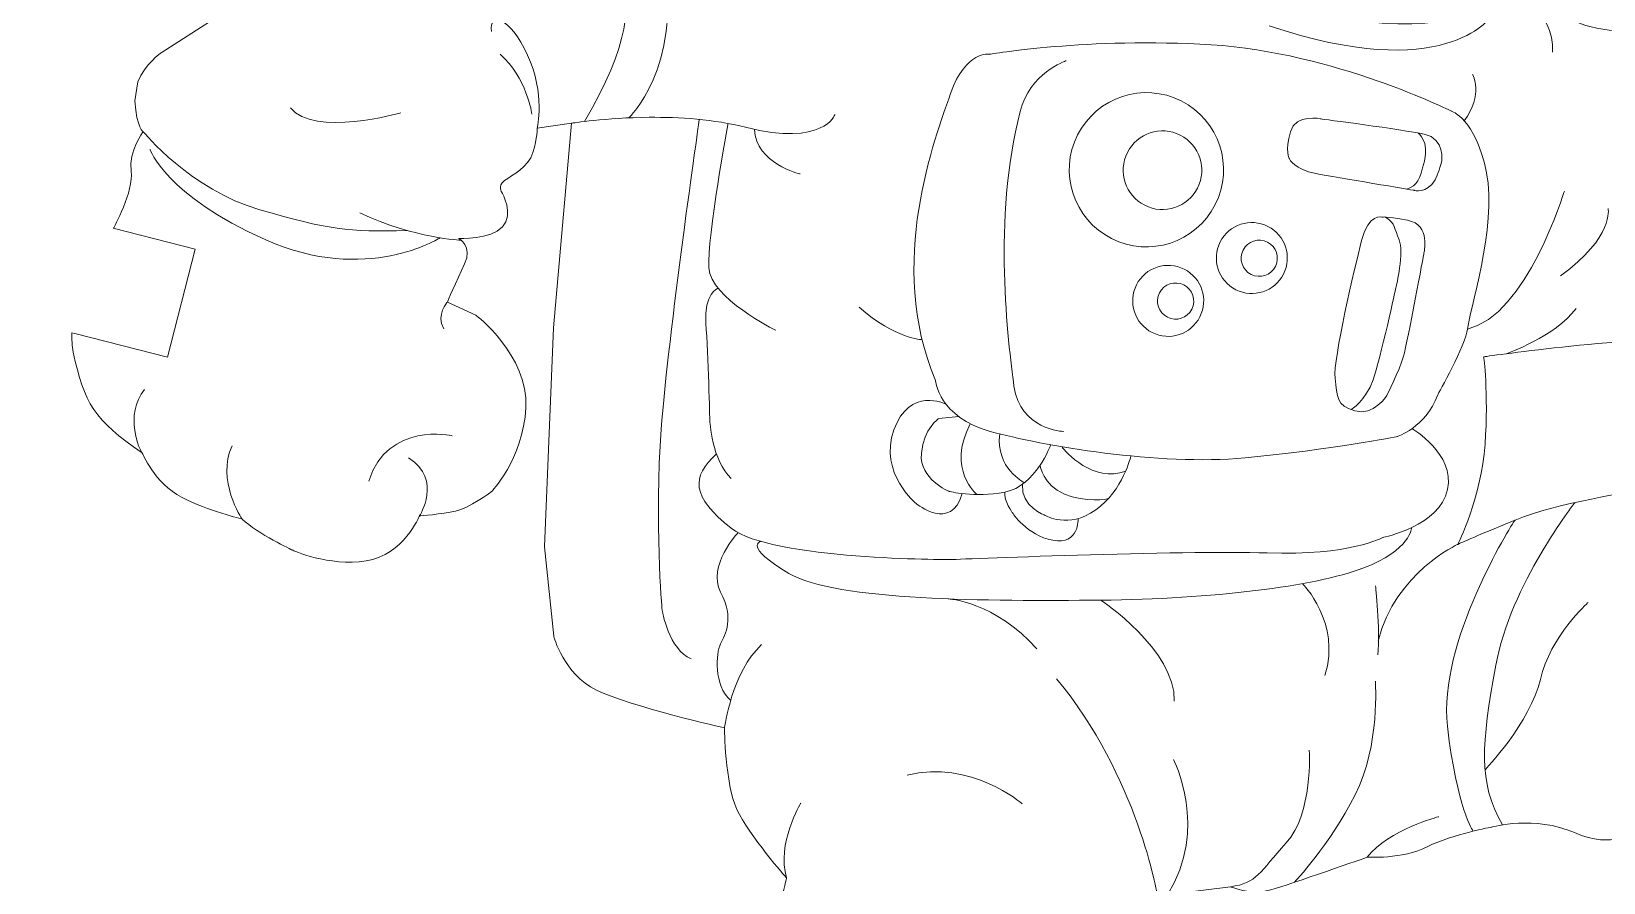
# Model space of a CAD drawing. Header units: centimetres. Extents: x -65 to 125, y -59 to 116.
# Drawn here: x 48.72 to 53.8, y -8.52 to -5.77 of the extents above; entities that cross this region are included whole.
import ezdxf

# ---------------------------------------------------------------- set-up
doc = ezdxf.new("R2010")
doc.units = ezdxf.units.CM
doc.header["$MEASUREMENT"] = 0
doc.layers.add('layer 1', color=7, linetype='Continuous')

msp = doc.modelspace()

# ---------------------------------------------------------------- linework, layer by layer
at = {"layer": 'layer 1', "color": 250, "lineweight": 9}
for points, knots in [([(43.70348, 31.06567), (43.70348, 31.06567), (97.89016, 31.06567), (97.89016, 31.06567), (97.89016, 31.06567), (97.89016, 31.06567), (97.89016, -20.81939), (97.89016, -20.81939), (97.89016, -20.81939), (97.89016, -20.81939), (43.70348, -20.81939), (43.70348, -20.81939), (43.70348, -20.81939), (43.70348, -20.81939), (43.70348, 31.06567), (43.70348, 31.06567)], [0, 0, 0, 0, 0.2, 0.2, 0.2, 0.2, 0.4, 0.4, 0.4, 0.4, 0.6, 0.6, 0.6, 0.6, 1, 1, 1, 1]), ([(49.05164, -5.99685), (49.05164, -5.99685), (49.0515, -5.99457), (49.0515, -5.99457), (49.0515, -5.99457), (49.0515, -5.99457), (49.05164, -5.99685), (49.05164, -5.99685)], [0, 0, 0, 0, 0.3333333, 0.3333333, 0.3333333, 0.3333333, 1, 1, 1, 1])]:
    msp.add_open_spline(points, degree=3, knots=knots, dxfattribs=at)
at = {"layer": 'layer 1', "color": 2, "lineweight": 9}
msp.add_open_spline([(51.34648, -4.6162), (51.34648, -4.6162), (51.09438, -4.60488), (50.97463, -4.64323), (50.97463, -4.64323), (50.85488, -4.6816), (50.78176, -4.73201), (50.78176, -4.73201), (50.78176, -4.73201), (50.78176, -4.73201), (50.62599, -5.08263), (50.62599, -5.08263), (50.62599, -5.08263), (50.62599, -5.08263), (50.59415, -5.08582), (50.59415, -5.08582), (50.59415, -5.08582), (50.59415, -5.08582), (50.57288, -5.12906), (50.57288, -5.12906), (50.57288, -5.12906), (50.57288, -5.12906), (50.09101, -5.14603), (49.746, -5.28632), (49.746, -5.28632), (49.40098, -5.42662), (49.30857, -5.7309), (49.30857, -5.7309), (49.30857, -5.7309), (49.30857, -5.7309), (49.13712, -5.84081), (49.13712, -5.84081), (49.13712, -5.84081), (49.13712, -5.84081), (49.08457, -5.87836), (49.06169, -5.93524), (49.06169, -5.93524), (49.06169, -5.93524), (49.05164, -5.99685), (49.05164, -5.99685), (49.05164, -5.99685), (49.05887, -6.08667), (49.07906, -6.09626), (49.07906, -6.09626), (49.07906, -6.09626), (49.07906, -6.09626), (49.0315, -6.15834), (49.0404, -6.22329), (49.0404, -6.22329), (49.04929, -6.28823), (48.98299, -6.4077), (48.98299, -6.4077), (48.98299, -6.4077), (48.98299, -6.4077), (48.9825, -6.40842), (48.9825, -6.40842), (48.9825, -6.40842), (48.9825, -6.40842), (49.24664, -6.47625), (49.24664, -6.47625), (49.24664, -6.47625), (49.24664, -6.47625), (49.15711, -6.82493), (49.15711, -6.82493), (49.15711, -6.82493), (49.15711, -6.82493), (48.8584, -6.74824), (48.8584, -6.74824), (48.8584, -6.74824), (48.8584, -6.74824), (48.84871, -6.74575), (48.84871, -6.74575), (48.84871, -6.74575), (48.84767, -6.76741), (48.8489, -6.78861), (48.85312, -6.80874), (48.85312, -6.80874), (48.88765, -6.97414), (48.92071, -7.02817), (49.07561, -7.13366), (49.07561, -7.13366), (49.07561, -7.13366), (49.11608, -7.23267), (49.20332, -7.27752), (49.20332, -7.27752), (49.29056, -7.32235), (49.39843, -7.34807), (49.39843, -7.34807), (49.39843, -7.34807), (49.45, -7.39606), (49.56105, -7.44847), (49.56105, -7.44847), (49.56105, -7.44847), (49.56105, -7.44847), (49.67902, -7.50245), (49.79995, -7.48333), (49.79995, -7.48333), (49.92088, -7.46422), (49.97181, -7.33827), (49.97181, -7.33827), (49.97181, -7.33827), (49.97181, -7.33827), (50.04573, -7.33199), (50.08837, -7.32272), (50.08837, -7.32272), (50.13101, -7.31346), (50.20311, -7.26124), (50.20311, -7.26124), (50.20311, -7.26124), (50.20311, -7.26124), (50.30731, -7.15712), (50.3159, -6.98784), (50.3159, -6.98784), (50.32449, -6.81857), (50.15459, -6.68941), (50.15459, -6.68941), (50.15459, -6.68941), (50.15459, -6.68941), (50.06247, -6.64659), (50.06247, -6.64659), (50.06247, -6.64659), (50.06247, -6.64659), (50.09079, -6.58056), (50.11777, -6.52349), (50.11777, -6.52349), (50.14474, -6.46643), (50.09845, -6.44105), (50.09845, -6.44105), (50.09845, -6.44105), (50.09845, -6.44105), (50.20227, -6.44546), (50.24072, -6.40386), (50.24072, -6.40386), (50.27916, -6.36225), (50.23848, -6.29277), (50.23848, -6.29277), (50.23848, -6.29277), (50.23848, -6.29277), (50.22268, -6.27191), (50.24714, -6.25408), (50.24714, -6.25408), (50.27161, -6.23625), (50.32408, -6.21139), (50.3387, -6.16349), (50.3387, -6.16349), (50.35331, -6.1156), (50.35297, -6.08456), (50.35297, -6.08456), (50.35297, -6.08456), (50.35297, -6.08456), (50.46387, -6.06872), (50.46387, -6.06872), (50.46387, -6.06872), (50.46387, -6.06872), (50.40546, -6.72977), (50.40546, -6.72977), (50.40546, -6.72977), (50.40546, -6.72977), (50.37607, -7.43765), (50.37607, -7.43765), (50.37607, -7.43765), (50.37607, -7.43765), (50.40582, -7.72665), (50.40582, -7.72665), (50.40582, -7.72665), (50.40582, -7.72665), (50.43801, -7.84842), (50.54394, -7.9008), (50.54394, -7.9008), (50.64987, -7.95317), (50.95785, -8.02304), (50.95785, -8.02304), (50.95785, -8.02304), (50.95785, -8.02304), (50.95947, -8.20264), (50.99802, -8.28648), (50.99802, -8.28648), (51.03657, -8.3703), (51.15846, -8.50794), (51.15846, -8.50794), (51.15846, -8.50794), (51.15846, -8.50794), (51.12078, -8.64832), (51.1287, -8.80024), (51.1287, -8.80024), (51.13662, -8.95214), (51.14704, -9.02045), (51.14704, -9.02045), (51.14704, -9.02045), (51.14704, -9.02045), (51.10938, -9.05666), (51.11274, -9.10081), (51.11274, -9.10081), (51.1161, -9.14495), (51.12333, -9.23478), (51.12333, -9.23478), (51.12333, -9.23478), (51.12333, -9.23478), (50.97157, -9.11801), (50.82917, -9.16806), (50.82917, -9.16806), (50.68679, -9.21811), (50.53709, -9.29016), (50.46857, -9.5371), (50.46857, -9.5371), (50.40005, -9.78404), (50.45843, -10.29831), (50.74302, -10.51337), (50.74302, -10.51337), (51.0276, -10.72841), (51.22474, -10.61853), (51.22474, -10.61853), (51.22474, -10.61853), (51.22474, -10.61853), (51.29676, -10.58172), (51.33512, -10.50726), (51.33512, -10.50726), (51.37349, -10.43281), (51.38613, -10.34628), (51.38613, -10.34628), (51.38613, -10.34628), (51.38613, -10.34628), (51.55858, -10.4057), (51.78011, -10.33145), (51.78011, -10.33145), (52.00163, -10.25719), (52.13109, -10.12603), (52.26474, -9.88508), (52.26474, -9.88508), (52.39838, -9.64413), (52.42491, -8.99013), (52.42491, -8.99013), (52.42491, -8.99013), (52.42491, -8.99013), (52.41617, -8.79922), (52.39554, -8.72318), (52.39554, -8.72318), (52.3749, -8.64713), (52.35788, -8.5665), (52.35788, -8.5665), (52.35788, -8.5665), (52.35788, -8.5665), (52.59301, -8.53645), (52.59301, -8.53645), (52.59301, -8.53645), (52.59301, -8.53645), (52.65751, -8.56526), (52.72354, -8.54663), (52.72354, -8.54663), (52.78956, -8.52799), (53.03553, -8.44104), (53.03553, -8.44104), (53.03553, -8.44104), (53.03553, -8.44104), (53.14758, -8.44831), (53.23091, -8.40694), (53.23091, -8.40694), (53.31425, -8.36556), (53.43853, -8.34364), (53.43853, -8.34364), (53.43853, -8.34364), (53.43853, -8.34364), (53.57777, -8.30487), (53.70523, -8.36173), (53.70523, -8.36173), (53.83268, -8.41858), (53.89766, -8.35506), (53.89766, -8.35506), (53.89766, -8.35506), (53.92962, -8.34492), (53.94694, -8.35348), (53.94961, -8.38073), (53.94961, -8.38073), (53.94961, -8.38073), (53.8818, -8.53736), (53.88171, -8.65178), (53.88171, -8.65178), (53.88162, -8.76619), (53.86136, -9.00928), (53.86136, -9.00928), (53.86136, -9.00928), (53.86136, -9.00928), (53.6987, -9.20727), (53.79946, -9.36377), (53.79946, -9.36377), (53.90022, -9.52028), (54.13553, -9.55334), (54.13553, -9.55334), (54.13553, -9.55334), (54.13553, -9.55334), (54.72761, -9.64626), (55.17537, -9.18891), (55.17537, -9.18891), (55.62313, -8.73157), (55.48493, -8.47636), (55.48493, -8.47636), (55.48493, -8.47636), (55.48493, -8.47636), (55.39661, -8.29529), (55.14001, -8.30932), (55.14001, -8.30932), (55.14001, -8.30932), (55.06531, -8.31715), (55.06531, -8.31715), (55.06531, -8.31715), (55.06531, -8.31715), (55.12263, -8.21921), (55.09816, -8.09236), (55.09816, -8.09236), (55.07369, -7.9655), (54.9793, -7.57045), (54.62833, -7.38234), (54.62833, -7.38234), (54.27736, -7.19425), (53.90454, -7.25745), (53.90454, -7.25745), (53.90454, -7.25745), (53.90454, -7.25745), (53.64986, -7.29559), (53.5136, -7.35131), (53.5136, -7.35131), (53.37734, -7.40703), (53.32847, -7.42986), (53.32847, -7.42986), (53.32847, -7.42986), (53.32847, -7.42986), (53.40468, -7.27686), (53.41636, -7.10659), (53.41636, -7.10659), (53.42803, -6.9363), (53.41169, -6.82385), (53.41169, -6.82385), (53.41169, -6.82385), (53.41169, -6.82385), (53.85122, -6.75845), (54.13029, -6.76608), (54.13029, -6.76608), (54.40935, -6.77372), (54.78217, -6.7131), (54.94164, -6.63185), (54.94164, -6.63185), (55.10111, -6.5506), (55.17726, -6.41299), (55.17726, -6.41299), (55.17726, -6.41299), (55.17726, -6.41299), (55.29686, -6.35461), (55.29686, -6.35461), (55.29686, -6.35461), (55.29686, -6.35461), (55.34153, -6.29817), (55.34153, -6.29817), (55.34153, -6.29817), (55.36385, -6.24903), (55.46921, -6.02076), (55.46921, -6.02076), (55.46921, -6.02076), (55.46921, -6.02076), (55.56266, -6.00637), (55.60257, -5.93014), (55.60257, -5.93014), (55.64247, -5.8539), (55.5969, -5.73823), (55.5969, -5.73823), (55.5969, -5.73823), (55.5969, -5.73823), (55.578, -5.72223), (55.59175, -5.69383), (55.59175, -5.69383), (55.59175, -5.69383), (55.6245, -5.65961), (55.6245, -5.65961), (55.6245, -5.65961), (55.6245, -5.65961), (55.64971, -5.6454), (55.63654, -5.61301), (55.63654, -5.61301), (55.62338, -5.58061), (55.65281, -5.49456), (55.65281, -5.49456), (55.65281, -5.49456), (55.65281, -5.49456), (55.7424, -5.34062), (55.7424, -5.34062), (55.7424, -5.34062), (55.7424, -5.34062), (55.78725, -5.30031), (55.81781, -5.24507), (55.81781, -5.24507), (55.84837, -5.18981), (55.87144, -5.09861), (55.87144, -5.09861), (55.87144, -5.09861), (55.87144, -5.09861), (56.01747, -5.03243), (56.10815, -5.05779), (56.10815, -5.05779), (56.19884, -5.08316), (56.31086, -5.09554), (56.37119, -4.99044), (56.37119, -4.99044), (56.43151, -4.88532), (56.34213, -4.75967), (56.23091, -4.73805), (56.23091, -4.73805), (56.11969, -4.71643), (55.97425, -4.76235), (55.97425, -4.76235), (55.97425, -4.76235), (55.97425, -4.76235), (55.8133, -4.83127), (55.8133, -4.83127), (55.8133, -4.83127), (55.8133, -4.83127), (55.76844, -4.77511), (55.76844, -4.77511), (55.76844, -4.77511), (55.76844, -4.77511), (55.78389, -4.66848), (55.90511, -4.64244), (55.90511, -4.64244), (56.02633, -4.61639), (56.18358, -4.57003), (56.23284, -4.47024), (56.23284, -4.47024), (56.28211, -4.37045), (56.22652, -4.20853), (56.05927, -4.20868), (56.05927, -4.20868), (55.892, -4.20883), (55.68999, -4.37656), (55.68999, -4.37656), (55.68999, -4.37656), (55.68999, -4.37656), (55.59494, -4.49816), (55.49982, -4.53742), (55.49982, -4.53742), (55.49982, -4.53742), (55.43815, -4.50683), (55.43815, -4.50683), (55.43815, -4.50683), (55.43815, -4.50683), (55.47184, -4.38827), (55.56109, -4.34282), (55.56109, -4.34282), (55.65036, -4.29737), (55.75596, -4.21585), (55.7868, -4.10929), (55.7868, -4.10929), (55.81763, -4.00274), (55.76014, -3.91059), (55.64794, -3.88075), (55.64794, -3.88075), (55.53573, -3.85092), (55.31247, -4.05547), (55.31247, -4.05547), (55.31247, -4.05547), (55.31247, -4.05547), (55.18208, -4.16305), (55.10474, -4.33092), (55.10474, -4.33092), (55.0274, -4.49881), (54.97668, -4.5837), (54.97668, -4.5837), (54.97668, -4.5837), (54.97668, -4.5837), (54.87654, -4.45005), (54.76583, -4.42996), (54.76583, -4.42996), (54.65511, -4.40988), (54.59107, -4.48804), (54.59107, -4.48804), (54.59107, -4.48804), (54.59107, -4.48804), (54.50735, -4.60252), (54.57725, -4.67523), (54.57725, -4.67523), (54.64716, -4.74795), (54.80275, -4.81906), (54.80275, -4.81906), (54.80275, -4.81906), (54.80275, -4.81906), (54.78261, -4.89052), (54.80668, -4.94837), (54.80668, -4.94837), (54.83074, -5.00621), (54.86203, -5.05485), (54.86203, -5.05485), (54.86203, -5.05485), (54.86203, -5.05485), (54.84652, -5.12674), (54.78777, -5.12848), (54.78777, -5.12848), (54.72901, -5.13022), (54.71847, -5.15801), (54.71847, -5.15801), (54.71847, -5.15801), (54.71847, -5.15801), (54.70243, -5.18269), (54.71206, -5.20557), (54.71206, -5.20557), (54.71206, -5.20557), (54.6367, -5.19056), (54.59835, -5.26116), (54.59835, -5.26116), (54.56001, -5.33176), (54.5504, -5.35326), (54.5504, -5.35326), (54.5504, -5.35326), (54.50729, -5.35457), (54.49219, -5.39964), (54.49219, -5.39964), (54.49219, -5.39964), (54.49219, -5.39964), (54.47768, -5.42766), (54.38754, -5.59033), (54.38754, -5.59033), (54.29741, -5.75302), (54.18617, -5.73396), (54.13693, -5.73216), (54.13693, -5.73216), (54.08768, -5.73036), (54.01661, -5.7818), (54.01661, -5.7818), (54.01661, -5.7818), (54.01661, -5.7818), (54.00589, -5.78163), (53.98835, -5.781), (53.98835, -5.781), (53.92092, -5.77859), (53.75256, -5.76937), (53.70388, -5.73654), (53.70388, -5.73654), (53.64252, -5.69517), (53.59446, -5.71154), (53.59446, -5.71154), (53.59446, -5.71154), (53.56144, -5.65107), (53.46141, -5.60103), (53.46141, -5.60103), (53.46141, -5.60103), (53.46141, -5.60103), (53.43072, -5.48645), (53.43072, -5.48645), (53.43072, -5.48645), (53.43072, -5.48645), (53.53865, -5.4511), (53.72094, -5.13191), (53.72094, -5.13191), (53.90322, -4.81271), (53.79657, -4.54886), (53.79657, -4.54886), (53.79657, -4.54886), (53.79657, -4.54886), (53.91899, -4.49), (53.91899, -4.49), (53.91899, -4.49), (53.91899, -4.49), (53.84706, -3.83238), (53.3542, -3.5994), (53.3542, -3.5994), (52.86134, -3.36643), (52.40418, -3.36504), (52.09788, -3.65485), (52.09788, -3.65485), (51.7916, -3.94466), (51.60652, -4.49008), (51.60652, -4.49008), (51.60652, -4.49008), (51.60652, -4.49008), (51.51519, -4.44189), (51.51519, -4.44189), (51.51519, -4.44189), (51.51519, -4.44189), (51.43855, -4.42558), (51.39763, -4.49873), (51.39763, -4.49873), (51.35673, -4.57189), (51.34648, -4.6162), (51.34648, -4.6162)], degree=3, knots=[0, 0, 0, 0, 0.0068493, 0.0068493, 0.0068493, 0.0068493, 0.0136986, 0.0136986, 0.0136986, 0.0136986, 0.0205479, 0.0205479, 0.0205479, 0.0205479, 0.0273973, 0.0273973, 0.0273973, 0.0273973, 0.0342466, 0.0342466, 0.0342466, 0.0342466, 0.0410959, 0.0410959, 0.0410959, 0.0410959, 0.0479452, 0.0479452, 0.0479452, 0.0479452, 0.0547945, 0.0547945, 0.0547945, 0.0547945, 0.0616438, 0.0616438, 0.0616438, 0.0616438, 0.0684932, 0.0684932, 0.0684932, 0.0684932, 0.0753425, 0.0753425, 0.0753425, 0.0753425, 0.0821918, 0.0821918, 0.0821918, 0.0821918, 0.0890411, 0.0890411, 0.0890411, 0.0890411, 0.0958904, 0.0958904, 0.0958904, 0.0958904, 0.1027397, 0.1027397, 0.1027397, 0.1027397, 0.109589, 0.109589, 0.109589, 0.109589, 0.1164384, 0.1164384, 0.1164384, 0.1164384, 0.1232877, 0.1232877, 0.1232877, 0.1232877, 0.130137, 0.130137, 0.130137, 0.130137, 0.1369863, 0.1369863, 0.1369863, 0.1369863, 0.1438356, 0.1438356, 0.1438356, 0.1438356, 0.1506849, 0.1506849, 0.1506849, 0.1506849, 0.1575342, 0.1575342, 0.1575342, 0.1575342, 0.1643836, 0.1643836, 0.1643836, 0.1643836, 0.1712329, 0.1712329, 0.1712329, 0.1712329, 0.1780822, 0.1780822, 0.1780822, 0.1780822, 0.1849315, 0.1849315, 0.1849315, 0.1849315, 0.1917808, 0.1917808, 0.1917808, 0.1917808, 0.1986301, 0.1986301, 0.1986301, 0.1986301, 0.2054795, 0.2054795, 0.2054795, 0.2054795, 0.2123288, 0.2123288, 0.2123288, 0.2123288, 0.2191781, 0.2191781, 0.2191781, 0.2191781, 0.2260274, 0.2260274, 0.2260274, 0.2260274, 0.2328767, 0.2328767, 0.2328767, 0.2328767, 0.239726, 0.239726, 0.239726, 0.239726, 0.2465753, 0.2465753, 0.2465753, 0.2465753, 0.2534247, 0.2534247, 0.2534247, 0.2534247, 0.260274, 0.260274, 0.260274, 0.260274, 0.2671233, 0.2671233, 0.2671233, 0.2671233, 0.2739726, 0.2739726, 0.2739726, 0.2739726, 0.2808219, 0.2808219, 0.2808219, 0.2808219, 0.2876712, 0.2876712, 0.2876712, 0.2876712, 0.2945205, 0.2945205, 0.2945205, 0.2945205, 0.3013699, 0.3013699, 0.3013699, 0.3013699, 0.3082192, 0.3082192, 0.3082192, 0.3082192, 0.3150685, 0.3150685, 0.3150685, 0.3150685, 0.3219178, 0.3219178, 0.3219178, 0.3219178, 0.3287671, 0.3287671, 0.3287671, 0.3287671, 0.3356164, 0.3356164, 0.3356164, 0.3356164, 0.3424658, 0.3424658, 0.3424658, 0.3424658, 0.3493151, 0.3493151, 0.3493151, 0.3493151, 0.3561644, 0.3561644, 0.3561644, 0.3561644, 0.3630137, 0.3630137, 0.3630137, 0.3630137, 0.369863, 0.369863, 0.369863, 0.369863, 0.3767123, 0.3767123, 0.3767123, 0.3767123, 0.3835616, 0.3835616, 0.3835616, 0.3835616, 0.390411, 0.390411, 0.390411, 0.390411, 0.3972603, 0.3972603, 0.3972603, 0.3972603, 0.4041096, 0.4041096, 0.4041096, 0.4041096, 0.4109589, 0.4109589, 0.4109589, 0.4109589, 0.4178082, 0.4178082, 0.4178082, 0.4178082, 0.4246575, 0.4246575, 0.4246575, 0.4246575, 0.4315068, 0.4315068, 0.4315068, 0.4315068, 0.4383562, 0.4383562, 0.4383562, 0.4383562, 0.4452055, 0.4452055, 0.4452055, 0.4452055, 0.4520548, 0.4520548, 0.4520548, 0.4520548, 0.4589041, 0.4589041, 0.4589041, 0.4589041, 0.4657534, 0.4657534, 0.4657534, 0.4657534, 0.4726027, 0.4726027, 0.4726027, 0.4726027, 0.4794521, 0.4794521, 0.4794521, 0.4794521, 0.4863014, 0.4863014, 0.4863014, 0.4863014, 0.4931507, 0.4931507, 0.4931507, 0.4931507, 0.5, 0.5, 0.5, 0.5, 0.5068493, 0.5068493, 0.5068493, 0.5068493, 0.5136986, 0.5136986, 0.5136986, 0.5136986, 0.5205479, 0.5205479, 0.5205479, 0.5205479, 0.5273973, 0.5273973, 0.5273973, 0.5273973, 0.5342466, 0.5342466, 0.5342466, 0.5342466, 0.5410959, 0.5410959, 0.5410959, 0.5410959, 0.5479452, 0.5479452, 0.5479452, 0.5479452, 0.5547945, 0.5547945, 0.5547945, 0.5547945, 0.5616438, 0.5616438, 0.5616438, 0.5616438, 0.5684932, 0.5684932, 0.5684932, 0.5684932, 0.5753425, 0.5753425, 0.5753425, 0.5753425, 0.5821918, 0.5821918, 0.5821918, 0.5821918, 0.5890411, 0.5890411, 0.5890411, 0.5890411, 0.5958904, 0.5958904, 0.5958904, 0.5958904, 0.6027397, 0.6027397, 0.6027397, 0.6027397, 0.609589, 0.609589, 0.609589, 0.609589, 0.6164384, 0.6164384, 0.6164384, 0.6164384, 0.6232877, 0.6232877, 0.6232877, 0.6232877, 0.630137, 0.630137, 0.630137, 0.630137, 0.6369863, 0.6369863, 0.6369863, 0.6369863, 0.6438356, 0.6438356, 0.6438356, 0.6438356, 0.6506849, 0.6506849, 0.6506849, 0.6506849, 0.6575342, 0.6575342, 0.6575342, 0.6575342, 0.6643836, 0.6643836, 0.6643836, 0.6643836, 0.6712329, 0.6712329, 0.6712329, 0.6712329, 0.6780822, 0.6780822, 0.6780822, 0.6780822, 0.6849315, 0.6849315, 0.6849315, 0.6849315, 0.6917808, 0.6917808, 0.6917808, 0.6917808, 0.6986301, 0.6986301, 0.6986301, 0.6986301, 0.7054795, 0.7054795, 0.7054795, 0.7054795, 0.7123288, 0.7123288, 0.7123288, 0.7123288, 0.7191781, 0.7191781, 0.7191781, 0.7191781, 0.7260274, 0.7260274, 0.7260274, 0.7260274, 0.7328767, 0.7328767, 0.7328767, 0.7328767, 0.739726, 0.739726, 0.739726, 0.739726, 0.7465753, 0.7465753, 0.7465753, 0.7465753, 0.7534247, 0.7534247, 0.7534247, 0.7534247, 0.760274, 0.760274, 0.760274, 0.760274, 0.7671233, 0.7671233, 0.7671233, 0.7671233, 0.7739726, 0.7739726, 0.7739726, 0.7739726, 0.7808219, 0.7808219, 0.7808219, 0.7808219, 0.7876712, 0.7876712, 0.7876712, 0.7876712, 0.7945205, 0.7945205, 0.7945205, 0.7945205, 0.8013699, 0.8013699, 0.8013699, 0.8013699, 0.8082192, 0.8082192, 0.8082192, 0.8082192, 0.8150685, 0.8150685, 0.8150685, 0.8150685, 0.8219178, 0.8219178, 0.8219178, 0.8219178, 0.8287671, 0.8287671, 0.8287671, 0.8287671, 0.8356164, 0.8356164, 0.8356164, 0.8356164, 0.8424658, 0.8424658, 0.8424658, 0.8424658, 0.8493151, 0.8493151, 0.8493151, 0.8493151, 0.8561644, 0.8561644, 0.8561644, 0.8561644, 0.8630137, 0.8630137, 0.8630137, 0.8630137, 0.869863, 0.869863, 0.869863, 0.869863, 0.8767123, 0.8767123, 0.8767123, 0.8767123, 0.8835616, 0.8835616, 0.8835616, 0.8835616, 0.890411, 0.890411, 0.890411, 0.890411, 0.8972603, 0.8972603, 0.8972603, 0.8972603, 0.9041096, 0.9041096, 0.9041096, 0.9041096, 0.9109589, 0.9109589, 0.9109589, 0.9109589, 0.9178082, 0.9178082, 0.9178082, 0.9178082, 0.9246575, 0.9246575, 0.9246575, 0.9246575, 0.9315068, 0.9315068, 0.9315068, 0.9315068, 0.9383562, 0.9383562, 0.9383562, 0.9383562, 0.9452055, 0.9452055, 0.9452055, 0.9452055, 0.9520548, 0.9520548, 0.9520548, 0.9520548, 0.9589041, 0.9589041, 0.9589041, 0.9589041, 0.9657534, 0.9657534, 0.9657534, 0.9657534, 0.9726027, 0.9726027, 0.9726027, 0.9726027, 0.9794521, 0.9794521, 0.9794521, 0.9794521, 0.9863014, 0.9863014, 0.9863014, 0.9863014, 1, 1, 1, 1], dxfattribs=at)
at = {"layer": 'layer 1', "color": 242, "lineweight": 9}
for points, knots in [([(50.62494, -5.54492), (50.62494, -5.54492), (50.62494, -5.54492), (50.62494, -5.54492), (50.62494, -5.54492), (50.657, -5.68978), (50.65189, -5.81291), (50.50555, -6.06301)], [0, 0, 0, 0, 0.3333333, 0.3333333, 0.3333333, 0.3333333, 1, 1, 1, 1]), ([(50.76551, -5.54668), (50.76551, -5.54668), (50.76551, -5.54668), (50.76551, -5.54668), (50.76551, -5.54668), (50.81909, -5.89278), (50.64871, -6.05133), (50.64871, -6.05133)], [0, 0, 0, 0, 0.3333333, 0.3333333, 0.3333333, 0.3333333, 1, 1, 1, 1]), ([(53.43778, -5.67836), (53.43778, -5.67836), (53.43778, -5.67836), (53.43778, -5.67836), (53.43778, -5.67836), (53.40122, -5.70229), (53.26632, -5.79342), (52.90141, -5.71914)], [0, 0, 0, 0, 0.3333333, 0.3333333, 0.3333333, 0.3333333, 1, 1, 1, 1]), ([(50.32157, -5.84824), (50.32157, -5.84824), (50.32157, -5.84824), (50.32157, -5.84824), (50.32157, -5.84824), (50.26426, -5.72275), (50.19559, -5.70853), (50.20448, -5.77219)], [0, 0, 0, 0, 0.3333333, 0.3333333, 0.3333333, 0.3333333, 1, 1, 1, 1]), ([(52.71802, -5.75356), (52.71802, -5.75356), (52.71802, -5.75356), (52.71802, -5.75356), (52.71802, -5.75356), (53.28447, -5.94536), (53.43441, -5.72554), (53.43441, -5.72554)], [0, 0, 0, 0, 0.3333333, 0.3333333, 0.3333333, 0.3333333, 1, 1, 1, 1]), ([(53.30627, -6.02913), (53.30627, -6.02913), (53.30627, -6.02913), (53.30627, -6.02913), (53.30627, -6.02913), (53.30627, -6.02913), (52.92761, -5.83985), (52.53113, -5.81518), (52.53113, -5.81518), (52.53113, -5.81518), (52.53113, -5.81518), (52.53113, -5.81518), (52.53113, -5.81518), (52.13466, -5.7905), (51.81474, -5.84578), (51.81474, -5.84578)], [0, 0, 0, 0, 0.2, 0.2, 0.2, 0.2, 0.4, 0.4, 0.4, 0.4, 0.6, 0.6, 0.6, 0.6, 1, 1, 1, 1]), ([(51.81474, -5.84578), (51.81474, -5.84578), (51.81474, -5.84578), (51.81474, -5.84578), (51.81474, -5.84578), (51.81474, -5.84578), (51.73784, -5.83254), (51.68888, -5.97235), (51.68888, -5.97235), (51.68888, -5.97235), (51.68888, -5.97235), (51.68888, -5.97235), (51.68888, -5.97235), (51.63991, -6.11216), (51.4792, -6.5233), (51.64036, -6.90074)], [0, 0, 0, 0, 0.2, 0.2, 0.2, 0.2, 0.4, 0.4, 0.4, 0.4, 0.6, 0.6, 0.6, 0.6, 1, 1, 1, 1]), ([(51.89369, -6.9185), (51.89369, -6.9185), (51.89369, -6.9185), (51.89369, -6.9185), (51.89369, -6.9185), (51.87494, -6.77783), (51.82371, -6.37634), (51.91378, -6.03101)], [0, 0, 0, 0, 0.3333333, 0.3333333, 0.3333333, 0.3333333, 1, 1, 1, 1]), ([(52.20902, -6.4415), (52.20902, -6.4415), (52.20902, -6.4415), (52.20902, -6.4415), (52.20902, -6.4415), (52.33185, -6.50373), (52.48188, -6.4546), (52.54411, -6.33177), (52.54411, -6.33177), (52.54411, -6.33177), (52.54411, -6.33177), (52.54411, -6.33177), (52.54411, -6.33177), (52.60634, -6.20894), (52.55721, -6.05892), (52.43438, -5.99669)], [0, 0, 0, 0, 0.2, 0.2, 0.2, 0.2, 0.4, 0.4, 0.4, 0.4, 0.6, 0.6, 0.6, 0.6, 1, 1, 1, 1]), ([(52.88674, -6.05494), (52.88674, -6.05494), (52.88674, -6.05494), (52.88674, -6.05494), (52.88674, -6.05494), (52.88674, -6.05494), (52.80527, -6.03552), (52.78698, -6.09699)], [0, 0, 0, 0, 0.3333333, 0.3333333, 0.3333333, 0.3333333, 1, 1, 1, 1]), ([(53.42117, -6.2288), (53.42117, -6.2288), (53.42117, -6.2288), (53.42117, -6.2288), (53.42117, -6.2288), (53.38669, -6.05315), (53.30627, -6.02913), (53.30627, -6.02913)], [0, 0, 0, 0, 0.3333333, 0.3333333, 0.3333333, 0.3333333, 1, 1, 1, 1]), ([(50.71464, -6.04957), (50.71464, -6.04957), (50.71464, -6.04957), (50.71464, -6.04957), (50.71464, -6.04957), (50.573, -6.05076), (50.46388, -6.06871), (50.46388, -6.06871)], [0, 0, 0, 0, 0.3333333, 0.3333333, 0.3333333, 0.3333333, 1, 1, 1, 1]), ([(51.02638, -6.08175), (51.02638, -6.08175), (51.02638, -6.08175), (51.02638, -6.08175), (51.02638, -6.08175), (50.92359, -6.05578), (50.8115, -6.04877), (50.71464, -6.04957)], [0, 0, 0, 0, 0.3333333, 0.3333333, 0.3333333, 0.3333333, 1, 1, 1, 1]), ([(50.907, -6.53569), (50.907, -6.53569), (50.907, -6.53569), (50.907, -6.53569), (50.907, -6.53569), (50.90239, -6.43819), (50.96902, -6.0693), (50.96902, -6.0693)], [0, 0, 0, 0, 0.3333333, 0.3333333, 0.3333333, 0.3333333, 1, 1, 1, 1]), ([(52.78698, -6.09699), (52.78698, -6.09699), (52.78698, -6.09699), (52.78698, -6.09699), (52.78698, -6.09699), (52.7687, -6.15846), (52.78396, -6.1842), (52.78396, -6.1842)], [0, 0, 0, 0, 0.3333333, 0.3333333, 0.3333333, 0.3333333, 1, 1, 1, 1]), ([(53.21946, -6.1039), (53.21946, -6.1039), (53.21946, -6.1039), (53.21946, -6.1039), (53.21946, -6.1039), (53.14976, -6.08917), (52.88674, -6.05494), (52.88674, -6.05494)], [0, 0, 0, 0, 0.3333333, 0.3333333, 0.3333333, 0.3333333, 1, 1, 1, 1]), ([(52.0993, -6.10643), (52.0993, -6.10643), (52.0993, -6.10643), (52.0993, -6.10643), (52.0993, -6.10643), (52.03707, -6.22925), (52.08621, -6.37927), (52.20902, -6.4415)], [0, 0, 0, 0, 0.3333333, 0.3333333, 0.3333333, 0.3333333, 1, 1, 1, 1]), ([(52.48719, -6.27811), (52.48719, -6.27811), (52.48719, -6.27811), (52.48719, -6.27811), (52.48719, -6.27811), (52.51893, -6.21547), (52.49387, -6.13897), (52.43124, -6.10723)], [0, 0, 0, 0, 0.3333333, 0.3333333, 0.3333333, 0.3333333, 1, 1, 1, 1]), ([(49.47493, -6.44562), (49.47493, -6.44562), (49.47493, -6.44562), (49.47493, -6.44562), (49.47493, -6.44562), (49.1499, -6.30024), (49.10091, -6.15324), (49.10091, -6.15324)], [0, 0, 0, 0, 0.3333333, 0.3333333, 0.3333333, 0.3333333, 1, 1, 1, 1]), ([(52.26036, -6.16319), (52.26036, -6.16319), (52.26036, -6.16319), (52.26036, -6.16319), (52.26036, -6.16319), (52.22862, -6.22583), (52.25368, -6.30233), (52.31632, -6.33406)], [0, 0, 0, 0, 0.3333333, 0.3333333, 0.3333333, 0.3333333, 1, 1, 1, 1]), ([(52.78396, -6.1842), (52.78396, -6.1842), (52.78396, -6.1842), (52.78396, -6.1842), (52.78396, -6.1842), (52.78396, -6.1842), (52.80122, -6.21866), (52.86939, -6.23134), (52.86939, -6.23134), (52.86939, -6.23134), (52.86939, -6.23134), (52.86939, -6.23134), (52.86939, -6.23134), (52.93756, -6.24401), (53.18669, -6.28535), (53.18669, -6.28535)], [0, 0, 0, 0, 0.2, 0.2, 0.2, 0.2, 0.4, 0.4, 0.4, 0.4, 0.6, 0.6, 0.6, 0.6, 1, 1, 1, 1]), ([(53.2204, -6.19088), (53.2204, -6.19088), (53.2204, -6.19088), (53.2204, -6.19088), (53.2204, -6.19088), (53.20391, -6.2539), (53.19841, -6.26891), (53.16334, -6.28147)], [0, 0, 0, 0, 0.3333333, 0.3333333, 0.3333333, 0.3333333, 1, 1, 1, 1]), ([(53.25474, -6.25133), (53.25474, -6.25133), (53.25474, -6.25133), (53.25474, -6.25133), (53.25474, -6.25133), (53.26471, -6.23261), (53.27215, -6.20615), (53.27595, -6.19296)], [0, 0, 0, 0, 0.3333333, 0.3333333, 0.3333333, 0.3333333, 1, 1, 1, 1]), ([(53.35951, -6.73385), (53.35951, -6.73385), (53.35951, -6.73385), (53.35951, -6.73385), (53.35951, -6.73385), (53.36386, -6.68461), (53.45565, -6.40445), (53.42117, -6.2288)], [0, 0, 0, 0, 0.3333333, 0.3333333, 0.3333333, 0.3333333, 1, 1, 1, 1]), ([(52.31632, -6.33406), (52.31632, -6.33406), (52.31632, -6.33406), (52.31632, -6.33406), (52.31632, -6.33406), (52.37896, -6.3658), (52.45546, -6.34074), (52.48719, -6.27811)], [0, 0, 0, 0, 0.3333333, 0.3333333, 0.3333333, 0.3333333, 1, 1, 1, 1]), ([(53.18669, -6.28535), (53.18669, -6.28535), (53.18669, -6.28535), (53.18669, -6.28535), (53.18669, -6.28535), (53.18669, -6.28535), (53.2278, -6.29942), (53.25474, -6.25133)], [0, 0, 0, 0, 0.3333333, 0.3333333, 0.3333333, 0.3333333, 1, 1, 1, 1]), ([(49.45594, -6.34855), (49.45594, -6.34855), (49.45594, -6.34855), (49.45594, -6.34855), (49.45594, -6.34855), (49.67931, -6.41283), (49.73989, -6.42018), (49.93202, -6.41537)], [0, 0, 0, 0, 0.3333333, 0.3333333, 0.3333333, 0.3333333, 1, 1, 1, 1]), ([(52.76486, -6.55622), (52.76486, -6.55622), (52.76486, -6.55622), (52.76486, -6.55622), (52.76486, -6.55622), (52.79349, -6.49971), (52.77089, -6.43067), (52.71437, -6.40203)], [0, 0, 0, 0, 0.3333333, 0.3333333, 0.3333333, 0.3333333, 1, 1, 1, 1]), ([(53.08477, -6.37229), (53.08477, -6.37229), (53.08477, -6.37229), (53.08477, -6.37229), (53.08477, -6.37229), (53.08477, -6.37229), (53.03918, -6.35819), (53.01716, -6.44735)], [0, 0, 0, 0, 0.3333333, 0.3333333, 0.3333333, 0.3333333, 1, 1, 1, 1]), ([(53.16578, -6.38247), (53.16578, -6.38247), (53.16578, -6.38247), (53.16578, -6.38247), (53.16578, -6.38247), (53.08941, -6.36821), (53.08477, -6.37229), (53.08477, -6.37229)], [0, 0, 0, 0, 0.3333333, 0.3333333, 0.3333333, 0.3333333, 1, 1, 1, 1]), ([(53.13875, -6.44596), (53.13875, -6.44596), (53.13875, -6.44596), (53.13875, -6.44596), (53.13875, -6.44596), (53.12227, -6.40867), (53.12795, -6.3934), (53.09421, -6.37188)], [0, 0, 0, 0, 0.3333333, 0.3333333, 0.3333333, 0.3333333, 1, 1, 1, 1]), ([(52.56019, -6.45253), (52.56019, -6.45253), (52.56019, -6.45253), (52.56019, -6.45253), (52.56019, -6.45253), (52.53155, -6.50905), (52.55415, -6.57808), (52.61068, -6.60672)], [0, 0, 0, 0, 0.3333333, 0.3333333, 0.3333333, 0.3333333, 1, 1, 1, 1]), ([(52.73867, -6.53153), (52.73867, -6.53153), (52.73867, -6.53153), (52.73867, -6.53153), (52.73867, -6.53153), (52.75328, -6.5027), (52.74175, -6.4675), (52.71292, -6.4529)], [0, 0, 0, 0, 0.3333333, 0.3333333, 0.3333333, 0.3333333, 1, 1, 1, 1]), ([(53.01716, -6.44735), (53.01716, -6.44735), (53.01716, -6.44735), (53.01716, -6.44735), (53.01716, -6.44735), (52.99514, -6.53651), (52.92432, -6.83115), (52.93169, -6.89276)], [0, 0, 0, 0, 0.3333333, 0.3333333, 0.3333333, 0.3333333, 1, 1, 1, 1]), ([(53.12897, -6.59726), (53.12897, -6.59726), (53.12897, -6.59726), (53.12897, -6.59726), (53.12897, -6.59726), (53.12897, -6.59726), (53.15523, -6.48323), (53.13875, -6.44596)], [0, 0, 0, 0, 0.3333333, 0.3333333, 0.3333333, 0.3333333, 1, 1, 1, 1]), ([(52.6343, -6.47865), (52.6343, -6.47865), (52.6343, -6.47865), (52.6343, -6.47865), (52.6343, -6.47865), (52.61969, -6.50747), (52.63123, -6.54267), (52.66005, -6.55728)], [0, 0, 0, 0, 0.3333333, 0.3333333, 0.3333333, 0.3333333, 1, 1, 1, 1]), ([(53.15268, -6.8221), (53.15268, -6.8221), (53.15268, -6.8221), (53.15268, -6.8221), (53.15268, -6.8221), (53.1668, -6.77395), (53.21857, -6.48895), (53.21857, -6.48895)], [0, 0, 0, 0, 0.3333333, 0.3333333, 0.3333333, 0.3333333, 1, 1, 1, 1]), ([(52.49447, -6.69469), (52.49447, -6.69469), (52.49447, -6.69469), (52.49447, -6.69469), (52.49447, -6.69469), (52.5231, -6.63817), (52.50049, -6.56914), (52.44398, -6.54051)], [0, 0, 0, 0, 0.3333333, 0.3333333, 0.3333333, 0.3333333, 1, 1, 1, 1]), ([(52.66005, -6.55728), (52.66005, -6.55728), (52.66005, -6.55728), (52.66005, -6.55728), (52.66005, -6.55728), (52.68887, -6.57188), (52.72407, -6.56036), (52.73867, -6.53153)], [0, 0, 0, 0, 0.3333333, 0.3333333, 0.3333333, 0.3333333, 1, 1, 1, 1]), ([(52.28978, -6.591), (52.28978, -6.591), (52.28978, -6.591), (52.28978, -6.591), (52.28978, -6.591), (52.26115, -6.64751), (52.28375, -6.71655), (52.34028, -6.74518)], [0, 0, 0, 0, 0.3333333, 0.3333333, 0.3333333, 0.3333333, 1, 1, 1, 1]), ([(52.46828, -6.67), (52.46828, -6.67), (52.46828, -6.67), (52.46828, -6.67), (52.46828, -6.67), (52.48288, -6.64117), (52.47135, -6.60597), (52.44253, -6.59137)], [0, 0, 0, 0, 0.3333333, 0.3333333, 0.3333333, 0.3333333, 1, 1, 1, 1]), ([(52.61068, -6.60672), (52.61068, -6.60672), (52.61068, -6.60672), (52.61068, -6.60672), (52.61068, -6.60672), (52.66719, -6.63535), (52.73623, -6.61275), (52.76486, -6.55622)], [0, 0, 0, 0, 0.3333333, 0.3333333, 0.3333333, 0.3333333, 1, 1, 1, 1]), ([(53.05428, -6.8983), (53.05428, -6.8983), (53.05428, -6.8983), (53.05428, -6.8983), (53.05428, -6.8983), (53.07797, -6.8312), (53.12897, -6.59726), (53.12897, -6.59726)], [0, 0, 0, 0, 0.3333333, 0.3333333, 0.3333333, 0.3333333, 1, 1, 1, 1]), ([(52.3639, -6.61711), (52.3639, -6.61711), (52.3639, -6.61711), (52.3639, -6.61711), (52.3639, -6.61711), (52.34929, -6.64594), (52.36082, -6.68115), (52.38965, -6.69574)], [0, 0, 0, 0, 0.3333333, 0.3333333, 0.3333333, 0.3333333, 1, 1, 1, 1]), ([(52.34028, -6.74518), (52.34028, -6.74518), (52.34028, -6.74518), (52.34028, -6.74518), (52.34028, -6.74518), (52.39679, -6.77381), (52.46584, -6.75121), (52.49447, -6.69469)], [0, 0, 0, 0, 0.3333333, 0.3333333, 0.3333333, 0.3333333, 1, 1, 1, 1]), ([(52.38965, -6.69574), (52.38965, -6.69574), (52.38965, -6.69574), (52.38965, -6.69574), (52.38965, -6.69574), (52.41847, -6.71035), (52.45367, -6.69882), (52.46828, -6.67)], [0, 0, 0, 0, 0.3333333, 0.3333333, 0.3333333, 0.3333333, 1, 1, 1, 1]), ([(50.89784, -6.71625), (50.89784, -6.71625), (50.89784, -6.71625), (50.89784, -6.71625), (50.89784, -6.71625), (50.90501, -6.81377), (50.91054, -7.02878), (50.91054, -7.02878)], [0, 0, 0, 0, 0.3333333, 0.3333333, 0.3333333, 0.3333333, 1, 1, 1, 1]), ([(53.09865, -6.94905), (53.09865, -6.94905), (53.09865, -6.94905), (53.09865, -6.94905), (53.09865, -6.94905), (53.09865, -6.94905), (53.13858, -6.87025), (53.15268, -6.8221)], [0, 0, 0, 0, 0.3333333, 0.3333333, 0.3333333, 0.3333333, 1, 1, 1, 1]), ([(52.93169, -6.89276), (52.93169, -6.89276), (52.93169, -6.89276), (52.93169, -6.89276), (52.93169, -6.89276), (52.93907, -6.95437), (52.93381, -6.98), (52.99527, -6.99828)], [0, 0, 0, 0, 0.3333333, 0.3333333, 0.3333333, 0.3333333, 1, 1, 1, 1]), ([(52.99527, -6.99828), (52.99527, -6.99828), (52.99527, -6.99828), (52.99527, -6.99828), (52.99527, -6.99828), (53.05675, -7.01655), (53.09865, -6.94905), (53.09865, -6.94905)], [0, 0, 0, 0, 0.3333333, 0.3333333, 0.3333333, 0.3333333, 1, 1, 1, 1]), ([(53.1319, -7.08154), (53.1319, -7.08154), (53.1319, -7.08154), (53.1319, -7.08154), (53.1319, -7.08154), (53.1319, -7.08154), (53.22288, -7.05429), (53.26346, -6.94626)], [0, 0, 0, 0, 0.3333333, 0.3333333, 0.3333333, 0.3333333, 1, 1, 1, 1]), ([(50.7534, -7.05719), (50.7534, -7.05719), (50.7534, -7.05719), (50.7534, -7.05719), (50.7534, -7.05719), (50.73131, -7.35465), (50.75596, -7.64108), (50.75596, -7.64108)], [0, 0, 0, 0, 0.3333333, 0.3333333, 0.3333333, 0.3333333, 1, 1, 1, 1]), ([(50.91054, -7.02878), (50.91054, -7.02878), (50.91054, -7.02878), (50.91054, -7.02878), (50.91054, -7.02878), (50.91054, -7.02878), (50.91703, -7.16068), (50.97985, -7.21693)], [0, 0, 0, 0, 0.3333333, 0.3333333, 0.3333333, 0.3333333, 1, 1, 1, 1]), ([(51.50554, -7.06015), (51.50554, -7.06015), (51.50554, -7.06015), (51.50554, -7.06015), (51.50554, -7.06015), (51.45605, -7.20098), (51.57866, -7.2991), (51.57866, -7.2991)], [0, 0, 0, 0, 0.3333333, 0.3333333, 0.3333333, 0.3333333, 1, 1, 1, 1]), ([(51.5944, -7.13603), (51.5944, -7.13603), (51.5944, -7.13603), (51.5944, -7.13603), (51.5944, -7.13603), (51.60253, -7.05399), (51.65041, -7.02295), (51.65041, -7.02295)], [0, 0, 0, 0, 0.3333333, 0.3333333, 0.3333333, 0.3333333, 1, 1, 1, 1]), ([(51.65041, -7.02295), (51.65041, -7.02295), (51.65041, -7.02295), (51.65041, -7.02295), (51.65041, -7.02295), (51.65041, -7.02295), (51.71491, -7.01682), (51.71491, -7.01682)], [0, 0, 0, 0, 0.3333333, 0.3333333, 0.3333333, 0.3333333, 1, 1, 1, 1]), ([(51.817, -7.06484), (51.817, -7.06484), (51.817, -7.06484), (51.817, -7.06484), (51.817, -7.06484), (51.98401, -7.11087), (52.3623, -7.17649), (52.64052, -7.15025)], [0, 0, 0, 0, 0.3333333, 0.3333333, 0.3333333, 0.3333333, 1, 1, 1, 1]), ([(52.64052, -7.15025), (52.64052, -7.15025), (52.64052, -7.15025), (52.64052, -7.15025), (52.64052, -7.15025), (52.91875, -7.12402), (53.1319, -7.08154), (53.1319, -7.08154)], [0, 0, 0, 0, 0.3333333, 0.3333333, 0.3333333, 0.3333333, 1, 1, 1, 1]), ([(50.97986, -7.37788), (50.97986, -7.37788), (50.97986, -7.37788), (50.97986, -7.37788), (50.97986, -7.37788), (50.84905, -7.2756), (50.85105, -7.21219), (50.93194, -7.13748)], [0, 0, 0, 0, 0.3333333, 0.3333333, 0.3333333, 0.3333333, 1, 1, 1, 1]), ([(51.68405, -7.25862), (51.68405, -7.25862), (51.68405, -7.25862), (51.68405, -7.25862), (51.68405, -7.25862), (51.68405, -7.25862), (51.58628, -7.21809), (51.5944, -7.13603)], [0, 0, 0, 0, 0.3333333, 0.3333333, 0.3333333, 0.3333333, 1, 1, 1, 1]), ([(51.57866, -7.2991), (51.57866, -7.2991), (51.57866, -7.2991), (51.57866, -7.2991), (51.57866, -7.2991), (51.57866, -7.2991), (51.69108, -7.38971), (51.72611, -7.26587)], [0, 0, 0, 0, 0.3333333, 0.3333333, 0.3333333, 0.3333333, 1, 1, 1, 1]), ([(51.86413, -7.26111), (51.86413, -7.26111), (51.86413, -7.26111), (51.86413, -7.26111), (51.86413, -7.26111), (51.7645, -7.28007), (51.68405, -7.25862), (51.68405, -7.25862)], [0, 0, 0, 0, 0.3333333, 0.3333333, 0.3333333, 0.3333333, 1, 1, 1, 1]), ([(51.88841, -7.32743), (51.88841, -7.32743), (51.88841, -7.32743), (51.88841, -7.32743), (51.88841, -7.32743), (51.88841, -7.32743), (51.86038, -7.29007), (51.86413, -7.26111)], [0, 0, 0, 0, 0.3333333, 0.3333333, 0.3333333, 0.3333333, 1, 1, 1, 1]), ([(51.99456, -7.33619), (51.99456, -7.33619), (51.99456, -7.33619), (51.99456, -7.33619), (51.99456, -7.33619), (51.99456, -7.33619), (51.91404, -7.30863), (51.92116, -7.23553)], [0, 0, 0, 0, 0.3333333, 0.3333333, 0.3333333, 0.3333333, 1, 1, 1, 1]), ([(53.29497, -7.25312), (53.29497, -7.25312), (53.29497, -7.25312), (53.29497, -7.25312), (53.29497, -7.25312), (53.27023, -7.37049), (53.08687, -7.40748), (53.08687, -7.40748)], [0, 0, 0, 0, 0.3333333, 0.3333333, 0.3333333, 0.3333333, 1, 1, 1, 1]), ([(52.0565, -7.26726), (52.0565, -7.26726), (52.0565, -7.26726), (52.0565, -7.26726), (52.0565, -7.26726), (52.1251, -7.29687), (52.19795, -7.28271), (52.19795, -7.28271)], [0, 0, 0, 0, 0.3333333, 0.3333333, 0.3333333, 0.3333333, 1, 1, 1, 1]), ([(52.01928, -7.41688), (52.01928, -7.41688), (52.01928, -7.41688), (52.01928, -7.41688), (52.01928, -7.41688), (51.93369, -7.40052), (51.88841, -7.32743), (51.88841, -7.32743)], [0, 0, 0, 0, 0.3333333, 0.3333333, 0.3333333, 0.3333333, 1, 1, 1, 1]), ([(52.15782, -7.31859), (52.15782, -7.31859), (52.15782, -7.31859), (52.15782, -7.31859), (52.15782, -7.31859), (52.06924, -7.38174), (51.99456, -7.33619), (51.99456, -7.33619)], [0, 0, 0, 0, 0.3333333, 0.3333333, 0.3333333, 0.3333333, 1, 1, 1, 1]), ([(51.68736, -7.4791), (51.68736, -7.4791), (51.68736, -7.4791), (51.68736, -7.4791), (51.68736, -7.4791), (51.68736, -7.4791), (51.11067, -7.48017), (50.97986, -7.37788)], [0, 0, 0, 0, 0.3333333, 0.3333333, 0.3333333, 0.3333333, 1, 1, 1, 1]), ([(53.08687, -7.40748), (53.08687, -7.40748), (53.08687, -7.40748), (53.08687, -7.40748), (53.08687, -7.40748), (53.08687, -7.40748), (52.97934, -7.46745), (52.71156, -7.45783)], [0, 0, 0, 0, 0.3333333, 0.3333333, 0.3333333, 0.3333333, 1, 1, 1, 1]), ([(51.16629, -7.52386), (51.16629, -7.52386), (51.16629, -7.52386), (51.16629, -7.52386), (51.16629, -7.52386), (51.01591, -7.43482), (51.07559, -7.4203), (51.07559, -7.4203)], [0, 0, 0, 0, 0.3333333, 0.3333333, 0.3333333, 0.3333333, 1, 1, 1, 1]), ([(52.71156, -7.45783), (52.71156, -7.45783), (52.71156, -7.45783), (52.71156, -7.45783), (52.71156, -7.45783), (52.4438, -7.44821), (51.68736, -7.4791), (51.68736, -7.4791)], [0, 0, 0, 0, 0.3333333, 0.3333333, 0.3333333, 0.3333333, 1, 1, 1, 1]), ([(53.02163, -7.507), (53.02163, -7.507), (53.02163, -7.507), (53.02163, -7.507), (53.02163, -7.507), (52.86636, -7.56595), (52.53368, -7.60702), (52.17451, -7.61025)], [0, 0, 0, 0, 0.3333333, 0.3333333, 0.3333333, 0.3333333, 1, 1, 1, 1]), ([(52.17451, -7.61025), (52.17451, -7.61025), (52.17451, -7.61025), (52.17451, -7.61025), (52.17451, -7.61025), (51.81536, -7.61349), (51.31666, -7.61291), (51.16629, -7.52386)], [0, 0, 0, 0, 0.3333333, 0.3333333, 0.3333333, 0.3333333, 1, 1, 1, 1]), ([(50.94532, -7.58428), (50.94532, -7.58428), (50.94532, -7.58428), (50.94532, -7.58428), (50.94532, -7.58428), (50.99003, -7.66866), (50.96101, -7.72084), (50.94547, -7.75154)], [0, 0, 0, 0, 0.3333333, 0.3333333, 0.3333333, 0.3333333, 1, 1, 1, 1]), ([(53.59513, -7.86635), (53.59513, -7.86635), (53.59513, -7.86635), (53.59513, -7.86635), (53.59513, -7.86635), (53.62664, -7.72798), (53.74934, -7.61782), (53.74934, -7.61782)], [0, 0, 0, 0, 0.3333333, 0.3333333, 0.3333333, 0.3333333, 1, 1, 1, 1]), ([(50.75596, -7.64108), (50.75596, -7.64108), (50.75596, -7.64108), (50.75596, -7.64108), (50.75596, -7.64108), (50.75596, -7.64108), (50.77886, -7.77357), (50.85055, -7.7996)], [0, 0, 0, 0, 0.3333333, 0.3333333, 0.3333333, 0.3333333, 1, 1, 1, 1]), ([(50.94547, -7.75154), (50.94547, -7.75154), (50.94547, -7.75154), (50.94547, -7.75154), (50.94547, -7.75154), (50.92991, -7.78224), (50.9226, -7.885), (50.97806, -7.93446)], [0, 0, 0, 0, 0.3333333, 0.3333333, 0.3333333, 0.3333333, 1, 1, 1, 1]), ([(53.4512, -7.82043), (53.4512, -7.82043), (53.4512, -7.82043), (53.4512, -7.82043), (53.4512, -7.82043), (53.40468, -8.07981), (53.39248, -8.19473), (53.47243, -8.33673)], [0, 0, 0, 0, 0.3333333, 0.3333333, 0.3333333, 0.3333333, 1, 1, 1, 1]), ([(53.29469, -8.01766), (53.29469, -8.01766), (53.29469, -8.01766), (53.29469, -8.01766), (53.29469, -8.01766), (53.32612, -8.28565), (53.37792, -8.35677), (53.37792, -8.35677)], [0, 0, 0, 0, 0.3333333, 0.3333333, 0.3333333, 0.3333333, 1, 1, 1, 1]), ([(52.99619, -8.24005), (52.99619, -8.24005), (52.99619, -8.24005), (52.99619, -8.24005), (52.99619, -8.24005), (52.91427, -8.40174), (52.80011, -8.52227), (52.80011, -8.52227)], [0, 0, 0, 0, 0.3333333, 0.3333333, 0.3333333, 0.3333333, 1, 1, 1, 1]), ([(52.77372, -8.39485), (52.77372, -8.39485), (52.77372, -8.39485), (52.77372, -8.39485), (52.77372, -8.39485), (52.68703, -8.48981), (52.67982, -8.52535), (52.59301, -8.53644)], [0, 0, 0, 0, 0.3333333, 0.3333333, 0.3333333, 0.3333333, 1, 1, 1, 1])]:
    msp.add_open_spline(points, degree=3, knots=knots, dxfattribs=at)
for points in [[(53.59446, -5.71153), (53.59446, -5.71153), (53.64106, -5.77227), (53.63404, -5.83944)], [(50.33544, -6.03918), (50.33544, -6.03918), (50.31862, -5.92005), (50.23283, -5.84571)], [(50.35297, -6.08455), (50.35297, -6.08455), (50.37888, -5.97373), (50.32157, -5.84824)], [(52.0619, -5.86686), (52.0619, -5.86686), (51.94291, -5.90748), (51.91378, -6.03101)], [(52.43438, -5.99669), (52.31155, -5.93446), (52.16152, -5.98359), (52.0993, -6.10643)], [(53.37613, -5.91151), (53.37613, -5.91151), (53.41228, -5.97553), (53.34908, -6.06116)], [(49.91167, -6.03542), (49.91167, -6.03542), (49.63008, -6.11396), (49.55466, -6.01916)], [(51.31495, -6.04017), (51.31495, -6.04017), (51.2795, -6.14568), (51.02638, -6.08175)], [(49.07906, -6.09625), (49.07906, -6.09625), (49.23258, -6.28425), (49.45594, -6.34855)], [(50.87643, -6.0564), (50.87643, -6.0564), (50.77549, -6.75973), (50.7534, -7.05719)], [(51.20208, -6.23249), (51.20208, -6.23249), (51.05956, -6.19872), (51.05504, -6.08848)], [(52.43124, -6.10723), (52.3686, -6.07549), (52.29209, -6.10054), (52.26036, -6.16319)], [(53.20006, -6.10016), (53.20006, -6.10016), (53.2369, -6.12786), (53.2204, -6.19088)], [(53.27595, -6.19296), (53.27595, -6.19296), (53.28916, -6.11863), (53.21946, -6.1039)], [(53.67279, -6.28812), (53.67279, -6.28812), (53.5506, -6.69177), (53.35951, -6.73385)], [(53.81409, -6.34427), (53.81409, -6.34427), (53.83413, -6.43673), (53.66005, -6.56202)], [(50.10615, -6.44664), (50.10615, -6.44664), (49.9598, -6.44304), (49.77913, -6.35794)], [(52.71437, -6.40203), (52.65785, -6.3734), (52.58882, -6.39601), (52.56019, -6.45253)], [(53.21857, -6.48895), (53.21857, -6.48895), (53.24216, -6.39672), (53.16578, -6.38247)], [(50.03845, -6.4392), (50.03845, -6.4392), (49.79996, -6.59099), (49.47493, -6.44562)], [(52.71292, -6.4529), (52.6841, -6.43829), (52.6489, -6.44982), (52.6343, -6.47865)], [(51.12348, -6.73796), (51.12348, -6.73796), (50.91161, -6.63321), (50.907, -6.53569)], [(52.44398, -6.54051), (52.38745, -6.51187), (52.31842, -6.53447), (52.28978, -6.591)], [(50.93729, -6.60193), (50.93729, -6.60193), (50.89065, -6.61874), (50.89784, -6.71625)], [(52.44253, -6.59137), (52.4137, -6.57677), (52.3785, -6.58829), (52.3639, -6.61711)], [(50.06247, -6.64658), (50.06247, -6.64658), (50.02415, -6.68658), (50.05058, -6.7334)], [(51.59656, -6.76838), (51.59656, -6.76838), (51.51174, -6.76618), (51.39275, -6.66345)], [(53.48606, -6.81358), (53.48606, -6.81358), (53.64312, -6.7579), (53.71082, -6.66745)], [(53.26346, -6.94626), (53.26346, -6.94626), (53.35516, -6.7831), (53.35951, -6.73385)], [(51.64036, -6.90074), (51.64036, -6.90074), (51.64998, -7.01881), (51.817, -7.06484)], [(52.98345, -6.99437), (52.98345, -6.99437), (53.03058, -6.96538), (53.05428, -6.8983)], [(49.07561, -7.13365), (49.06848, -7.12877), (49.01579, -7.01166), (49.08344, -6.9289)], [(51.6737, -6.97629), (51.6737, -6.97629), (51.55502, -6.91932), (51.50554, -7.06015)], [(52.05352, -7.06506), (52.05352, -7.06506), (51.91245, -7.05918), (51.89369, -6.9185)], [(50.07745, -7.07886), (50.07745, -7.07886), (49.87093, -7.0321), (49.80783, -7.2252)], [(51.77395, -7.2689), (51.77395, -7.2689), (51.67502, -7.18765), (51.75233, -7.0401)], [(53.18038, -7.05591), (53.18038, -7.05591), (53.3197, -7.13576), (53.29497, -7.25312)], [(49.39843, -7.34806), (49.39843, -7.34806), (49.31381, -7.22052), (49.36673, -7.111)], [(51.92733, -7.23082), (51.92733, -7.23082), (51.83369, -7.18318), (51.8474, -7.07284)], [(52.01262, -7.10795), (52.01262, -7.10795), (51.96377, -7.24214), (51.86413, -7.26111)], [(52.04802, -7.11414), (52.05825, -7.12925), (52.15084, -7.23437), (52.25479, -7.19282)], [(49.97182, -7.33826), (49.97182, -7.33826), (50.04798, -7.22081), (49.93702, -7.15044)], [(52.27167, -7.14411), (52.27167, -7.14411), (52.24641, -7.25544), (52.15782, -7.31859)], [(51.97756, -7.17473), (51.97756, -7.17473), (51.98791, -7.23765), (52.0565, -7.26726)], [(53.70672, -7.29494), (53.70672, -7.29494), (53.49772, -7.56106), (53.4512, -7.82043)], [(52.10113, -7.34638), (52.10113, -7.34638), (52.10488, -7.43323), (52.01928, -7.41688)], [(53.5136, -7.3513), (53.50027, -7.36817), (53.26327, -7.74968), (53.29469, -8.01766)], [(51.00178, -7.39197), (51.00178, -7.39197), (50.90062, -7.4999), (50.94532, -7.58428)], [(53.17908, -7.37556), (53.17908, -7.37556), (53.17689, -7.44804), (53.02163, -7.507)], [(53.32847, -7.42985), (53.32847, -7.42985), (53.12724, -7.51936), (53.07065, -7.74276)], [(52.82627, -7.55685), (52.82627, -7.55685), (52.95193, -7.68262), (52.8987, -7.8537)], [(53.06235, -7.56367), (53.06235, -7.56367), (53.07803, -7.70279), (53.06989, -7.7874)], [(51.68101, -7.60592), (51.68101, -7.60592), (51.83381, -7.61515), (51.96742, -7.76772)], [(52.17451, -7.61025), (52.17451, -7.61025), (52.41582, -7.77112), (52.41187, -7.93631)], [(50.95785, -8.02303), (50.95785, -8.02303), (50.98269, -7.84085), (51.07807, -7.75412)], [(52.35788, -8.56649), (52.35788, -8.56649), (52.2936, -8.17989), (52.03156, -7.86451)], [(53.06176, -7.87201), (53.06176, -7.87201), (53.07811, -8.07835), (52.99619, -8.24005)], [(53.41617, -8.15934), (53.41617, -8.15934), (53.5636, -8.00472), (53.59513, -7.86635)], [(51.91962, -8.26821), (51.91962, -8.26821), (51.75465, -8.1242), (51.54812, -8.17647)], [(52.40883, -8.12509), (52.40883, -8.12509), (52.52538, -8.34801), (52.38945, -8.56245)], [(52.84817, -8.09561), (52.84817, -8.09561), (52.86043, -8.29988), (52.77372, -8.39485)], [(51.20439, -8.26597), (51.20439, -8.26597), (51.12569, -8.39902), (51.15847, -8.50793)], [(53.26672, -8.31023), (53.26672, -8.31023), (53.10616, -8.35179), (53.03553, -8.44103)]]:
    msp.add_open_spline(points, degree=3, dxfattribs=at)
at = {"layer": 'layer 1', "color": 142, "lineweight": 9}
msp.add_open_spline([(49.0515, -5.99456), (49.0515, -5.99456), (49.05165, -5.99684), (49.05165, -5.99684)], degree=3, dxfattribs=at)
for points in [[(48.98299, -6.40769), (48.98299, -6.40769), (48.98299, -6.40769), (48.98299, -6.40769), (48.98299, -6.40769), (48.98299, -6.40769), (48.9825, -6.40841), (48.9825, -6.40841)], [(48.8584, -6.74823), (48.8584, -6.74823), (48.8584, -6.74823), (48.8584, -6.74823), (48.8584, -6.74823), (48.8584, -6.74823), (48.84871, -6.74574), (48.84871, -6.74574)]]:
    msp.add_open_spline(points, degree=3, knots=[0, 0, 0, 0, 0.3333333, 0.3333333, 0.3333333, 0.3333333, 1, 1, 1, 1], dxfattribs=at)

doc.saveas('drawing.dxf')
